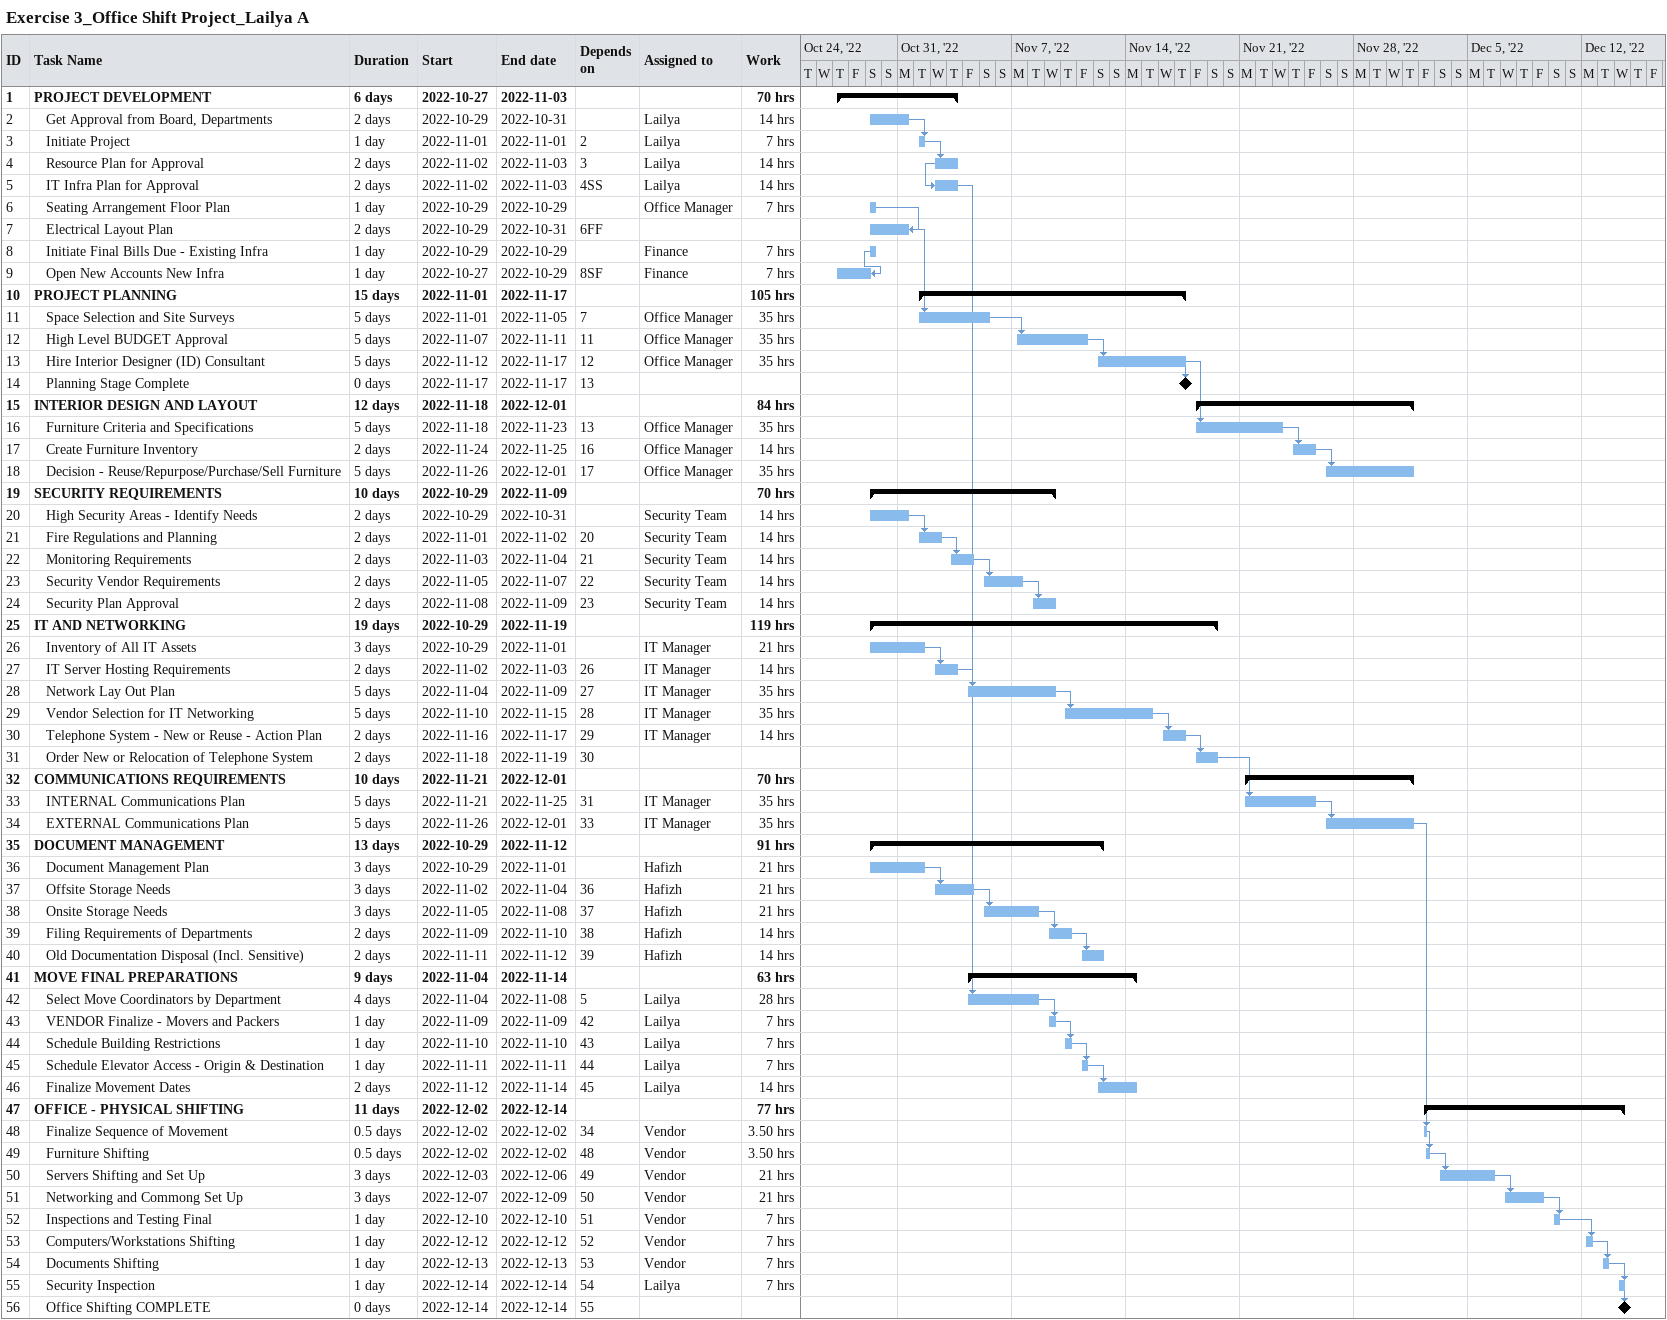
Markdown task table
Exercise 3_Office Shift Project_Lailya A

| ID | Level | Task | Duration | Start | Finish | Predecessors | Resources | Work (h) |
|---|---|---|---|---|---|---|---|---|
| 1 | 1 | **PROJECT DEVELOPMENT** | 6d | 2022-10-27 | 2022-11-03 |  |  | 70 |
| 2 | 2 | Get Approval from Board, Departments | 2d | 2022-10-29 | 2022-10-31 |  | Lailya | 14 |
| 3 | 2 | Initiate Project | 1d | 2022-11-01 | 2022-11-01 | 2 | Lailya | 7 |
| 4 | 2 | Resource Plan for Approval | 2d | 2022-11-02 | 2022-11-03 | 3 | Lailya | 14 |
| 5 | 2 | IT Infra Plan for Approval | 2d | 2022-11-02 | 2022-11-03 | 4SS | Lailya | 14 |
| 6 | 2 | Seating Arrangement Floor Plan | 1d | 2022-10-29 | 2022-10-29 |  | Office Manager | 7 |
| 7 | 2 | Electrical Layout Plan | 2d | 2022-10-29 | 2022-10-31 | 6FF |  |  |
| 8 | 2 | Initiate Final Bills Due - Existing Infra | 1d | 2022-10-29 | 2022-10-29 |  | Finance | 7 |
| 9 | 2 | Open New Accounts New Infra | 1d | 2022-10-27 | 2022-10-29 | 8SF | Finance | 7 |
| 10 | 1 | **PROJECT PLANNING** | 15d | 2022-11-01 | 2022-11-17 |  |  | 105 |
| 11 | 2 | Space Selection and Site Surveys | 5d | 2022-11-01 | 2022-11-05 | 7 | Office Manager | 35 |
| 12 | 2 | High Level BUDGET Approval | 5d | 2022-11-07 | 2022-11-11 | 11 | Office Manager | 35 |
| 13 | 2 | Hire Interior Designer (ID) Consultant | 5d | 2022-11-12 | 2022-11-17 | 12 | Office Manager | 35 |
| 14 | 2 | Planning Stage Complete | 0d | 2022-11-17 | 2022-11-17 | 13 |  |  |
| 15 | 1 | **INTERIOR DESIGN AND LAYOUT** | 12d | 2022-11-18 | 2022-12-01 |  |  | 84 |
| 16 | 2 | Furniture Criteria and Specifications | 5d | 2022-11-18 | 2022-11-23 | 13 | Office Manager | 35 |
| 17 | 2 | Create Furniture Inventory | 2d | 2022-11-24 | 2022-11-25 | 16 | Office Manager | 14 |
| 18 | 2 | Decision - Reuse/Repurpose/Purchase/Sell Furniture | 5d | 2022-11-26 | 2022-12-01 | 17 | Office Manager | 35 |
| 19 | 1 | **SECURITY REQUIREMENTS** | 10d | 2022-10-29 | 2022-11-09 |  |  | 70 |
| 20 | 2 | High Security Areas - Identify Needs | 2d | 2022-10-29 | 2022-10-31 |  | Security Team | 14 |
| 21 | 2 | Fire Regulations and Planning | 2d | 2022-11-01 | 2022-11-02 | 20 | Security Team | 14 |
| 22 | 2 | Monitoring Requirements | 2d | 2022-11-03 | 2022-11-04 | 21 | Security Team | 14 |
| 23 | 2 | Security Vendor Requirements | 2d | 2022-11-05 | 2022-11-07 | 22 | Security Team | 14 |
| 24 | 2 | Security Plan Approval | 2d | 2022-11-08 | 2022-11-09 | 23 | Security Team | 14 |
| 25 | 1 | **IT AND NETWORKING** | 19d | 2022-10-29 | 2022-11-19 |  |  | 119 |
| 26 | 2 | Inventory of All IT Assets | 3d | 2022-10-29 | 2022-11-01 |  | IT Manager | 21 |
| 27 | 2 | IT Server Hosting Requirements | 2d | 2022-11-02 | 2022-11-03 | 26 | IT Manager | 14 |
| 28 | 2 | Network Lay Out Plan | 5d | 2022-11-04 | 2022-11-09 | 27 | IT Manager | 35 |
| 29 | 2 | Vendor Selection for IT Networking | 5d | 2022-11-10 | 2022-11-15 | 28 | IT Manager | 35 |
| 30 | 2 | Telephone System - New or Reuse - Action Plan | 2d | 2022-11-16 | 2022-11-17 | 29 | IT Manager | 14 |
| 31 | 2 | Order New or Relocation of Telephone System | 2d | 2022-11-18 | 2022-11-19 | 30 |  |  |
| 32 | 1 | **COMMUNICATIONS REQUIREMENTS** | 10d | 2022-11-21 | 2022-12-01 |  |  | 70 |
| 33 | 2 | INTERNAL Communications Plan | 5d | 2022-11-21 | 2022-11-25 | 31 | IT Manager | 35 |
| 34 | 2 | EXTERNAL Communications Plan | 5d | 2022-11-26 | 2022-12-01 | 33 | IT Manager | 35 |
| 35 | 1 | **DOCUMENT MANAGEMENT** | 13d | 2022-10-29 | 2022-11-12 |  |  | 91 |
| 36 | 2 | Document Management Plan | 3d | 2022-10-29 | 2022-11-01 |  | Hafizh | 21 |
| 37 | 2 | Offsite Storage Needs | 3d | 2022-11-02 | 2022-11-04 | 36 | Hafizh | 21 |
| 38 | 2 | Onsite Storage Needs | 3d | 2022-11-05 | 2022-11-08 | 37 | Hafizh | 21 |
| 39 | 2 | Filing Requirements of Departments | 2d | 2022-11-09 | 2022-11-10 | 38 | Hafizh | 14 |
| 40 | 2 | Old Documentation Disposal (Incl. Sensitive) | 2d | 2022-11-11 | 2022-11-12 | 39 | Hafizh | 14 |
| 41 | 1 | **MOVE FINAL PREPARATIONS** | 9d | 2022-11-04 | 2022-11-14 |  |  | 63 |
| 42 | 2 | Select Move Coordinators by Department | 4d | 2022-11-04 | 2022-11-08 | 5 | Lailya | 28 |
| 43 | 2 | VENDOR Finalize - Movers and Packers | 1d | 2022-11-09 | 2022-11-09 | 42 | Lailya | 7 |
| 44 | 2 | Schedule Building Restrictions | 1d | 2022-11-10 | 2022-11-10 | 43 | Lailya | 7 |
| 45 | 2 | Schedule Elevator Access - Origin & Destination | 1d | 2022-11-11 | 2022-11-11 | 44 | Lailya | 7 |
| 46 | 2 | Finalize Movement Dates | 2d | 2022-11-12 | 2022-11-14 | 45 | Lailya | 14 |
| 47 | 1 | **OFFICE - PHYSICAL SHIFTING** | 11d | 2022-12-02 | 2022-12-14 |  |  | 77 |
| 48 | 2 | Finalize Sequence of Movement | 0.5d | 2022-12-02 | 2022-12-02 | 34 | Vendor | 3.50 |
| 49 | 2 | Furniture Shifting | 0.5d | 2022-12-02 | 2022-12-02 | 48 | Vendor | 3.50 |
| 50 | 2 | Servers Shifting and Set Up | 3d | 2022-12-03 | 2022-12-06 | 49 | Vendor | 21 |
| 51 | 2 | Networking and Commong Set Up | 3d | 2022-12-07 | 2022-12-09 | 50 | Vendor | 21 |
| 52 | 2 | Inspections and Testing Final | 1d | 2022-12-10 | 2022-12-10 | 51 | Vendor | 7 |
| 53 | 2 | Computers/Workstations Shifting | 1d | 2022-12-12 | 2022-12-12 | 52 | Vendor | 7 |
| 54 | 2 | Documents Shifting | 1d | 2022-12-13 | 2022-12-13 | 53 | Vendor | 7 |
| 55 | 2 | Security Inspection | 1d | 2022-12-14 | 2022-12-14 | 54 | Lailya | 7 |
| 56 | 2 | Office Shifting COMPLETE | 0d | 2022-12-14 | 2022-12-14 | 55 |  |  |
